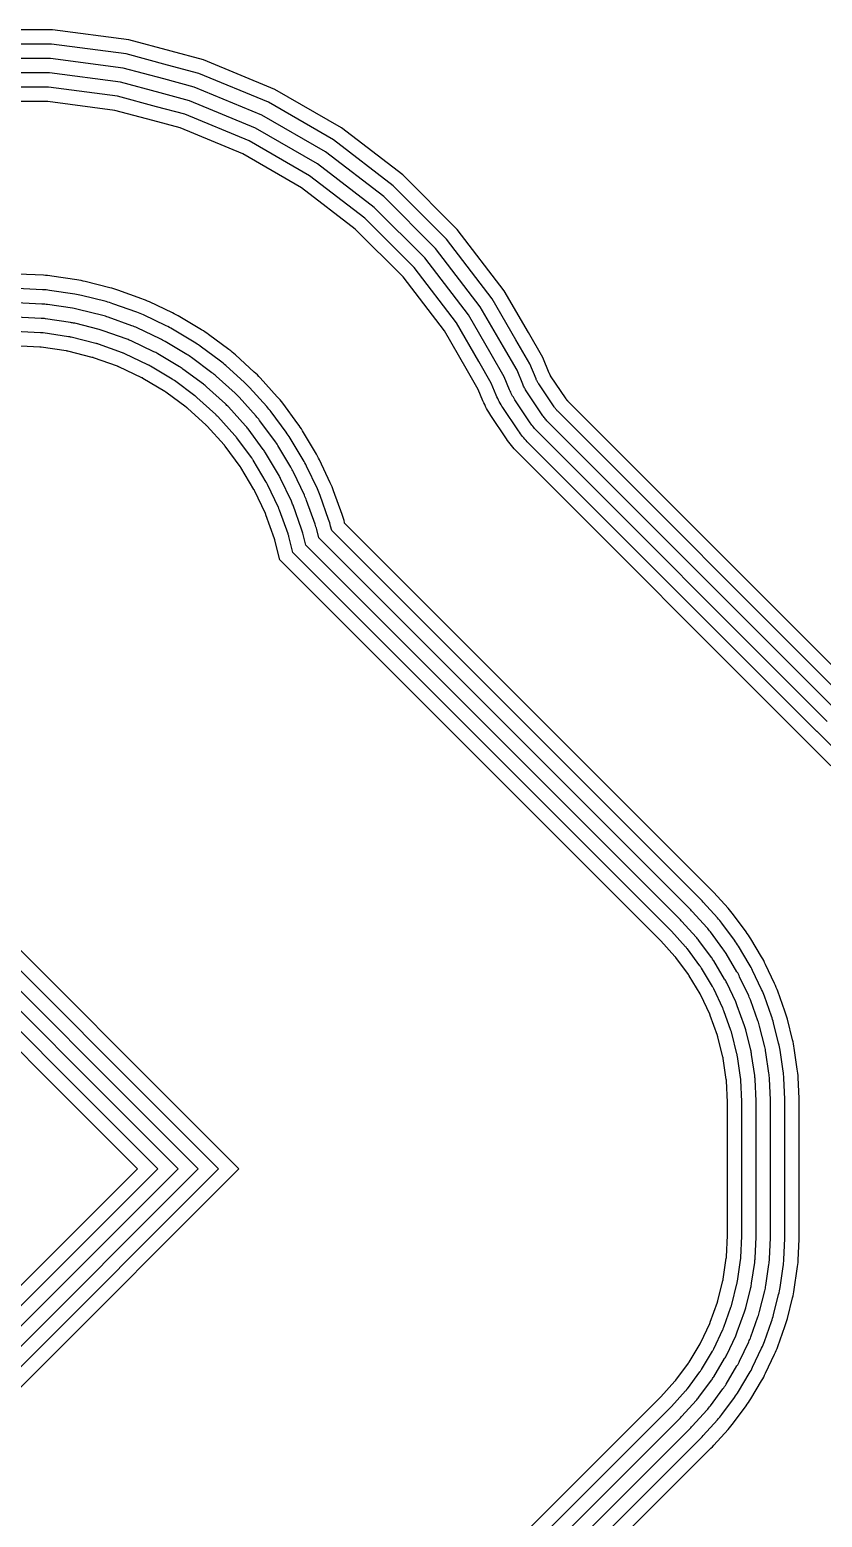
# Model space of a CAD drawing. Header units: metres. Extents: x 122 to 147, y -57.5 to -40.2.
# Drawn here: x 135.87 to 138.63, y -51.98 to -46.8 of the extents above; entities that cross this region are included whole.
import ezdxf

# ---------------------------------------------------------------- set-up
doc = ezdxf.new("R2010")
doc.units = ezdxf.units.M

msp = doc.modelspace()

# ---------------------------------------------------------------- linework, layer by layer
for points in [[(138.7535, -49.1057), (137.7443, -48.0966), (137.7435, -48.0957), (137.7426, -48.0948), (137.7418, -48.0939), (137.741, -48.093), (137.7403, -48.092), (137.7395, -48.091), (137.7388, -48.0901), (137.7381, -48.089), (137.6841, -48.0083), (137.6835, -48.0072), (137.6828, -48.0062), (137.6822, -48.0051), (137.6816, -48.0041), (137.6811, -48.003), (137.6805, -48.0019), (137.68, -48.0007), (137.6795, -47.9996), (137.6569, -47.9451), (137.6067, -47.8581), (137.5225, -47.7123), (137.3589, -47.4991), (137.1688, -47.309), (136.9556, -47.1454), (136.7228, -47.011), (136.4745, -46.9081), (136.3625, -46.8781), (136.2148, -46.8385), (135.9483, -46.8034), (135.6796, -46.8034)], [(138.7181, -49.1411), (137.709, -48.132), (137.7073, -48.1302), (137.7056, -48.1284), (137.704, -48.1266), (137.7024, -48.1247), (137.7009, -48.1228), (137.6994, -48.1208), (137.6979, -48.1188), (137.6965, -48.1168), (137.6426, -48.036), (137.6412, -48.034), (137.6399, -48.0319), (137.6387, -48.0298), (137.6375, -48.0276), (137.6364, -48.0254), (137.6353, -48.0232), (137.6343, -48.021), (137.6333, -48.0188), (137.612, -47.9673), (137.5634, -47.8831), (137.4809, -47.7402), (137.3212, -47.5321), (137.1358, -47.3467), (136.9278, -47.187), (136.7007, -47.0559), (136.4584, -46.9556), (136.3495, -46.9264), (136.2051, -46.8877), (135.9451, -46.8534), (135.6828, -46.8534)], [(138.6827, -49.1765), (137.6736, -48.1673), (137.6711, -48.1647), (137.6685, -48.162), (137.6661, -48.1592), (137.6637, -48.1564), (137.6614, -48.1535), (137.6592, -48.1506), (137.657, -48.1476), (137.655, -48.1446), (137.601, -48.0638), (137.599, -48.0607), (137.5971, -48.0576), (137.5952, -48.0544), (137.5934, -48.0512), (137.5917, -48.0479), (137.5901, -48.0446), (137.5886, -48.0413), (137.5871, -48.0379), (137.5671, -47.9894), (137.5201, -47.9081), (137.4392, -47.768), (137.2836, -47.5651), (137.1028, -47.3843), (136.8999, -47.2287), (136.6785, -47.1008), (136.4423, -47.003), (136.3366, -46.9747), (136.1953, -46.9368), (135.9418, -46.9034), (135.6861, -46.9034)], [(138.6474, -49.2118), (137.6383, -48.2027), (137.6348, -48.1992), (137.6315, -48.1956), (137.6282, -48.1919), (137.6251, -48.1881), (137.622, -48.1843), (137.619, -48.1804), (137.6162, -48.1764), (137.6134, -48.1724), (137.5594, -48.0916), (137.5567, -48.0875), (137.5542, -48.0833), (137.5517, -48.0791), (137.5493, -48.0748), (137.5471, -48.0704), (137.5449, -48.066), (137.5429, -48.0615), (137.5409, -48.057), (137.5221, -48.0116), (137.4768, -47.9331), (137.3976, -47.7958), (137.2459, -47.5982), (137.0697, -47.422), (136.8721, -47.2704), (136.6563, -47.1458), (136.4262, -47.0504), (136.3236, -47.023), (136.1855, -46.986), (135.9385, -46.9534), (135.6894, -46.9534)], [(138.7813, -49.4164), (138.6121, -49.2472), (138.612, -49.2472), (137.6029, -48.238), (137.5986, -48.2336), (137.5945, -48.2292), (137.5904, -48.2246), (137.5864, -48.2199), (137.5826, -48.2151), (137.5789, -48.2102), (137.5753, -48.2052), (137.5718, -48.2002), (137.5178, -48.1194), (137.5145, -48.1142), (137.5113, -48.109), (137.5082, -48.1037), (137.5052, -48.0983), (137.5024, -48.0929), (137.4997, -48.0874), (137.4972, -48.0818), (137.4947, -48.0762), (137.4772, -48.0337), (137.4335, -47.9581), (137.3559, -47.8237), (137.2082, -47.6312), (137.0367, -47.4597), (136.8442, -47.312), (136.6342, -47.1907), (136.41, -47.0979), (136.3107, -47.0713), (136.1757, -47.0351), (135.9352, -47.0034), (135.6927, -47.0034)], [(138.7436, -49.4494), (138.5767, -49.2826), (138.5767, -49.2825), (137.5676, -48.2734), (137.5624, -48.2681), (137.5574, -48.2627), (137.5525, -48.2572), (137.5478, -48.2516), (137.5432, -48.2458), (137.5387, -48.24), (137.5344, -48.234), (137.5302, -48.2279), (137.4763, -48.1472), (137.4723, -48.141), (137.4684, -48.1347), (137.4647, -48.1284), (137.4611, -48.1219), (137.4577, -48.1154), (137.4545, -48.1087), (137.4514, -48.1021), (137.4485, -48.0953), (137.4322, -48.0559), (137.3902, -47.9831), (137.3142, -47.8515), (137.1705, -47.6642), (137.0036, -47.4974), (136.8164, -47.3537), (136.612, -47.2357), (136.3939, -47.1453), (136.2978, -47.1196), (136.166, -47.0843), (135.932, -47.0534), (135.6959, -47.0534)], [(136.2074, -53.7074), (138.2074, -51.7074), (138.2117, -51.703), (138.2158, -51.6985), (138.2653, -51.6439), (138.2693, -51.6393), (138.2733, -51.6346), (138.2771, -51.6298), (138.2808, -51.625), (138.3247, -51.5658), (138.3283, -51.5608), (138.3318, -51.5558), (138.3351, -51.5506), (138.3383, -51.5454), (138.3762, -51.4823), (138.3793, -51.4769), (138.3823, -51.4716), (138.3851, -51.4661), (138.3878, -51.4606), (138.4193, -51.394), (138.4218, -51.3885), (138.4242, -51.3828), (138.4265, -51.3771), (138.4286, -51.3714), (138.4535, -51.302), (138.4554, -51.2962), (138.4573, -51.2904), (138.459, -51.2845), (138.4606, -51.2786), (138.4785, -51.2071), (138.4799, -51.2012), (138.4812, -51.1952), (138.4823, -51.1891), (138.4833, -51.1831), (138.4941, -51.1102), (138.4949, -51.1042), (138.4956, -51.0981), (138.4961, -51.0919), (138.4965, -51.0858), (138.5001, -51.0123), (138.5003, -51.0061), (138.5004, -51), (138.5004, -50.54), (138.5003, -50.5339), (138.5001, -50.5277), (138.4965, -50.4542), (138.4961, -50.4481), (138.4956, -50.4419), (138.4949, -50.4358), (138.4941, -50.4298), (138.4833, -50.3569), (138.4823, -50.3509), (138.4812, -50.3448), (138.4799, -50.3388), (138.4785, -50.3329), (138.4606, -50.2614), (138.459, -50.2555), (138.4573, -50.2496), (138.4554, -50.2438), (138.4535, -50.238), (138.4286, -50.1686), (138.4265, -50.1629), (138.4242, -50.1572), (138.4218, -50.1515), (138.4193, -50.146), (138.3878, -50.0794), (138.3851, -50.0739), (138.3823, -50.0684), (138.3793, -50.0631), (138.3762, -50.0577), (138.3383, -49.9946), (138.3351, -49.9894), (138.3318, -49.9842), (138.3283, -49.9792), (138.3247, -49.9742), (138.2808, -49.915), (138.2771, -49.9102), (138.2733, -49.9054), (138.2693, -49.9007), (138.2653, -49.8961), (138.2158, -49.8415), (138.2117, -49.837), (138.2074, -49.8326), (136.9214, -48.5466), (136.9177, -48.5319), (136.9161, -48.526), (136.9144, -48.5201), (136.9126, -48.5143), (136.9106, -48.5085), (136.8808, -48.4253), (136.8787, -48.4196), (136.8764, -48.4139), (136.874, -48.4082), (136.8714, -48.4026), (136.8337, -48.3228), (136.831, -48.3173), (136.8282, -48.3118), (136.8252, -48.3065), (136.8221, -48.3012), (136.7767, -48.2254), (136.7735, -48.2202), (136.7701, -48.215), (136.7667, -48.21), (136.7631, -48.205), (136.7105, -48.1341), (136.7067, -48.1292), (136.7029, -48.1244), (136.699, -48.1197), (136.6949, -48.1151), (136.6356, -48.0497), (136.6314, -48.0452), (136.6271, -48.0408), (136.6227, -48.0365), (136.6182, -48.0323), (136.5528, -47.973), (136.5482, -47.9689), (136.5435, -47.965), (136.5387, -47.9612), (136.5338, -47.9574), (136.4629, -47.9048), (136.4579, -47.9012), (136.4529, -47.8978), (136.4477, -47.8944), (136.4425, -47.8912), (136.3667, -47.8458), (136.3614, -47.8427), (136.3561, -47.8397), (136.3506, -47.8369), (136.3451, -47.8342), (136.2653, -47.7965), (136.2597, -47.7939), (136.254, -47.7915), (136.2483, -47.7892), (136.2426, -47.7871), (136.1594, -47.7573), (136.1536, -47.7553), (136.1478, -47.7535), (136.1419, -47.7518), (136.136, -47.7502), (136.0503, -47.7287), (136.0443, -47.7273), (136.0383, -47.726), (136.0323, -47.7249), (136.0262, -47.7239), (135.9388, -47.711), (135.9328, -47.7102), (135.9267, -47.7095), (135.9206, -47.709), (135.9144, -47.7086), (135.8262, -47.7043)], [(136.2427, -53.7427), (138.2427, -51.7427), (138.2479, -51.7375), (138.2529, -51.7321), (138.3023, -51.6775), (138.3072, -51.672), (138.312, -51.6664), (138.3166, -51.6606), (138.321, -51.6547), (138.3649, -51.5956), (138.3692, -51.5896), (138.3734, -51.5836), (138.3774, -51.5774), (138.3812, -51.5711), (138.4191, -51.508), (138.4228, -51.5016), (138.4263, -51.4951), (138.4297, -51.4886), (138.433, -51.482), (138.4645, -51.4154), (138.4675, -51.4087), (138.4704, -51.402), (138.4732, -51.3951), (138.4757, -51.3882), (138.5005, -51.3189), (138.5029, -51.3119), (138.5051, -51.3049), (138.5072, -51.2978), (138.5091, -51.2907), (138.527, -51.2193), (138.5287, -51.2121), (138.5302, -51.2049), (138.5315, -51.1977), (138.5327, -51.1904), (138.5435, -51.1176), (138.5445, -51.1103), (138.5453, -51.103), (138.5459, -51.0956), (138.5464, -51.0883), (138.55, -51.0147), (138.5503, -51.0074), (138.5504, -51), (138.5504, -50.54), (138.5503, -50.5326), (138.55, -50.5253), (138.5464, -50.4517), (138.5459, -50.4444), (138.5453, -50.437), (138.5445, -50.4297), (138.5435, -50.4224), (138.5327, -50.3496), (138.5315, -50.3423), (138.5302, -50.3351), (138.5287, -50.3279), (138.527, -50.3207), (138.5091, -50.2493), (138.5072, -50.2422), (138.5051, -50.2351), (138.5029, -50.2281), (138.5005, -50.2211), (138.4757, -50.1518), (138.4732, -50.1449), (138.4704, -50.138), (138.4675, -50.1313), (138.4645, -50.1246), (138.433, -50.058), (138.4297, -50.0514), (138.4263, -50.0449), (138.4228, -50.0384), (138.4191, -50.032), (138.3812, -49.9689), (138.3774, -49.9626), (138.3734, -49.9564), (138.3692, -49.9504), (138.3649, -49.9444), (138.321, -49.8853), (138.3166, -49.8794), (138.312, -49.8736), (138.3072, -49.868), (138.3023, -49.8625), (138.2529, -49.8079), (138.2479, -49.8025), (138.2427, -49.7973), (136.9665, -48.5211), (136.9662, -48.5198), (136.9643, -48.5127), (136.9623, -48.5056), (136.9601, -48.4986), (136.9577, -48.4916), (136.9279, -48.4085), (136.9253, -48.4016), (136.9226, -48.3947), (136.9197, -48.388), (136.9166, -48.3813), (136.8789, -48.3014), (136.8756, -48.2948), (136.8723, -48.2883), (136.8687, -48.2818), (136.865, -48.2755), (136.8196, -48.1997), (136.8157, -48.1934), (136.8117, -48.1873), (136.8075, -48.1812), (136.8032, -48.1752), (136.7506, -48.1043), (136.7462, -48.0984), (136.7416, -48.0927), (136.7368, -48.087), (136.7319, -48.0815), (136.6726, -48.0161), (136.6676, -48.0107), (136.6625, -48.0054), (136.6572, -48.0003), (136.6518, -47.9953), (136.5864, -47.936), (136.5809, -47.9311), (136.5752, -47.9263), (136.5695, -47.9217), (136.5636, -47.9173), (136.4927, -47.8647), (136.4867, -47.8604), (136.4806, -47.8562), (136.4745, -47.8522), (136.4682, -47.8483), (136.3924, -47.8029), (136.3861, -47.7992), (136.3796, -47.7956), (136.3731, -47.7923), (136.3665, -47.789), (136.2866, -47.7513), (136.2799, -47.7482), (136.2732, -47.7453), (136.2663, -47.7426), (136.2594, -47.74), (136.1763, -47.7102), (136.1693, -47.7078), (136.1623, -47.7056), (136.1552, -47.7036), (136.1481, -47.7017), (136.0624, -47.6802), (136.0553, -47.6785), (136.0481, -47.677), (136.0408, -47.6757), (136.0335, -47.6745), (135.9462, -47.6615), (135.9389, -47.6605), (135.9316, -47.6597), (135.9242, -47.6591), (135.9169, -47.6586), (135.8287, -47.6543)], [(136.172, -53.672), (138.172, -51.672), (138.1754, -51.6685), (138.1788, -51.6649), (138.2282, -51.6103), (138.2315, -51.6067), (138.2346, -51.6029), (138.2377, -51.5991), (138.2407, -51.5952), (138.2846, -51.536), (138.2874, -51.532), (138.2902, -51.528), (138.2929, -51.5239), (138.2955, -51.5197), (138.3333, -51.4565), (138.3358, -51.4523), (138.3382, -51.448), (138.3404, -51.4436), (138.3426, -51.4392), (138.3741, -51.3727), (138.3761, -51.3682), (138.378, -51.3637), (138.3799, -51.3591), (138.3816, -51.3545), (138.4064, -51.2852), (138.408, -51.2806), (138.4095, -51.2759), (138.4108, -51.2712), (138.4121, -51.2664), (138.43, -51.195), (138.4311, -51.1902), (138.4321, -51.1854), (138.433, -51.1806), (138.4338, -51.1757), (138.4446, -51.1029), (138.4453, -51.098), (138.4458, -51.0932), (138.4462, -51.0883), (138.4465, -51.0834), (138.4501, -51.0098), (138.4503, -51.0049), (138.4504, -51), (138.4504, -50.54), (138.4503, -50.5351), (138.4501, -50.5302), (138.4465, -50.4566), (138.4462, -50.4517), (138.4458, -50.4468), (138.4453, -50.442), (138.4446, -50.4371), (138.4338, -50.3643), (138.433, -50.3594), (138.4321, -50.3546), (138.4311, -50.3498), (138.43, -50.345), (138.4121, -50.2736), (138.4108, -50.2688), (138.4095, -50.2641), (138.408, -50.2594), (138.4064, -50.2548), (138.3816, -50.1855), (138.3799, -50.1809), (138.378, -50.1763), (138.3761, -50.1718), (138.3741, -50.1673), (138.3426, -50.1008), (138.3404, -50.0964), (138.3382, -50.092), (138.3358, -50.0877), (138.3333, -50.0835), (138.2955, -50.0203), (138.2929, -50.0161), (138.2902, -50.012), (138.2874, -50.008), (138.2846, -50.004), (138.2407, -49.9448), (138.2377, -49.9409), (138.2346, -49.9371), (138.2315, -49.9333), (138.2282, -49.9297), (138.1788, -49.8751), (138.1754, -49.8715), (138.172, -49.868), (136.8762, -48.5722), (136.8692, -48.5441), (136.868, -48.5394), (136.8666, -48.5346), (136.8651, -48.53), (136.8635, -48.5253), (136.8337, -48.4422), (136.832, -48.4376), (136.8302, -48.433), (136.8283, -48.4285), (136.8262, -48.424), (136.7885, -48.3442), (136.7863, -48.3398), (136.7841, -48.3354), (136.7817, -48.3311), (136.7792, -48.3269), (136.7338, -48.2511), (136.7312, -48.2469), (136.7286, -48.2428), (136.7258, -48.2388), (136.7229, -48.2348), (136.6703, -48.1639), (136.6673, -48.1599), (136.6643, -48.1561), (136.6611, -48.1524), (136.6578, -48.1487), (136.5985, -48.0832), (136.5952, -48.0796), (136.5918, -48.0761), (136.5883, -48.0727), (136.5847, -48.0694), (136.5192, -48.01), (136.5155, -48.0068), (136.5118, -48.0036), (136.5079, -48.0006), (136.504, -47.9976), (136.4331, -47.945), (136.4291, -47.9421), (136.4251, -47.9393), (136.421, -47.9367), (136.4168, -47.9341), (136.341, -47.8887), (136.3368, -47.8862), (136.3325, -47.8838), (136.3281, -47.8816), (136.3237, -47.8794), (136.2439, -47.8417), (136.2394, -47.8396), (136.2349, -47.8377), (136.2303, -47.8359), (136.2257, -47.8341), (136.1426, -47.8044), (136.1379, -47.8028), (136.1333, -47.8013), (136.1285, -47.7999), (136.1238, -47.7987), (136.0381, -47.7772), (136.0334, -47.7761), (136.0285, -47.7751), (136.0237, -47.7742), (136.0189, -47.7734), (135.9315, -47.7604), (135.9266, -47.7598), (135.9218, -47.7592), (135.9169, -47.7588), (135.912, -47.7585), (135.8238, -47.7542)], [(136.1367, -53.6367), (138.1367, -51.6367), (138.1392, -51.634), (138.1417, -51.6313), (138.1912, -51.5768), (138.1936, -51.574), (138.196, -51.5712), (138.1983, -51.5683), (138.2005, -51.5654), (138.2444, -51.5062), (138.2466, -51.5033), (138.2486, -51.5002), (138.2506, -51.4971), (138.2526, -51.494), (138.2904, -51.4308), (138.2923, -51.4277), (138.2941, -51.4244), (138.2958, -51.4212), (138.2974, -51.4179), (138.3289, -51.3513), (138.3304, -51.3479), (138.3318, -51.3446), (138.3332, -51.3411), (138.3345, -51.3377), (138.3593, -51.2684), (138.3605, -51.2649), (138.3616, -51.2614), (138.3626, -51.2578), (138.3636, -51.2543), (138.3815, -51.1828), (138.3823, -51.1793), (138.3831, -51.1757), (138.3837, -51.172), (138.3843, -51.1684), (138.3951, -51.0956), (138.3956, -51.0919), (138.396, -51.0883), (138.3964, -51.0846), (138.3966, -51.0809), (138.4002, -51.0074), (138.4003, -51.0037), (138.4004, -51), (138.4004, -50.54), (138.4003, -50.5363), (138.4002, -50.5326), (138.3966, -50.4591), (138.3964, -50.4554), (138.396, -50.4517), (138.3956, -50.4481), (138.3951, -50.4444), (138.3843, -50.3716), (138.3837, -50.368), (138.3831, -50.3643), (138.3823, -50.3607), (138.3815, -50.3572), (138.3636, -50.2857), (138.3626, -50.2822), (138.3616, -50.2786), (138.3605, -50.2751), (138.3593, -50.2716), (138.3345, -50.2023), (138.3332, -50.1989), (138.3318, -50.1954), (138.3304, -50.1921), (138.3289, -50.1887), (138.2974, -50.1221), (138.2958, -50.1188), (138.2941, -50.1156), (138.2923, -50.1123), (138.2904, -50.1092), (138.2526, -50.046), (138.2506, -50.0429), (138.2486, -50.0398), (138.2466, -50.0367), (138.2444, -50.0338), (138.2005, -49.9746), (138.1983, -49.9717), (138.196, -49.9688), (138.1936, -49.966), (138.1912, -49.9632), (138.1417, -49.9087), (138.1392, -49.906), (138.1367, -49.9033), (136.8311, -48.5978), (136.8207, -48.5562), (136.8198, -48.5527), (136.8187, -48.5492), (136.8176, -48.5456), (136.8164, -48.5422), (136.7867, -48.459), (136.7854, -48.4555), (136.784, -48.4521), (136.7826, -48.4487), (136.781, -48.4454), (136.7433, -48.3656), (136.7417, -48.3623), (136.74, -48.359), (136.7382, -48.3558), (136.7363, -48.3526), (136.6909, -48.2768), (136.689, -48.2737), (136.687, -48.2706), (136.6849, -48.2676), (136.6828, -48.2646), (136.6301, -48.1936), (136.6279, -48.1907), (136.6256, -48.1878), (136.6232, -48.185), (136.6208, -48.1823), (136.5615, -48.1168), (136.559, -48.1141), (136.5564, -48.1115), (136.5538, -48.1089), (136.5511, -48.1064), (136.4856, -48.0471), (136.4829, -48.0447), (136.4801, -48.0423), (136.4772, -48.04), (136.4743, -48.0378), (136.4033, -47.9851), (136.4003, -47.983), (136.3973, -47.9809), (136.3942, -47.9789), (136.3911, -47.977), (136.3153, -47.9316), (136.3121, -47.9297), (136.3089, -47.9279), (136.3056, -47.9262), (136.3023, -47.9246), (136.2225, -47.8869), (136.2192, -47.8853), (136.2158, -47.8839), (136.2123, -47.8825), (136.2089, -47.8812), (136.1257, -47.8515), (136.1223, -47.8503), (136.1187, -47.8492), (136.1152, -47.8481), (136.1117, -47.8472), (136.026, -47.8257), (136.0224, -47.8249), (136.0188, -47.8241), (136.0152, -47.8235), (136.0115, -47.8229), (135.9242, -47.8099), (135.9205, -47.8094), (135.9169, -47.809), (135.9132, -47.8087), (135.9095, -47.8085), (135.8213, -47.8041)], [(136.1013, -53.6013), (138.1013, -51.6013), (138.103, -51.5995), (138.1047, -51.5978), (138.1541, -51.5432), (138.1558, -51.5414), (138.1573, -51.5395), (138.1589, -51.5376), (138.1604, -51.5356), (138.2042, -51.4765), (138.2057, -51.4745), (138.2071, -51.4724), (138.2084, -51.4704), (138.2097, -51.4683), (138.2475, -51.4051), (138.2488, -51.403), (138.25, -51.4009), (138.2511, -51.3987), (138.2522, -51.3965), (138.2837, -51.3299), (138.2847, -51.3277), (138.2856, -51.3254), (138.2866, -51.3231), (138.2874, -51.3208), (138.3122, -51.2515), (138.313, -51.2492), (138.3138, -51.2469), (138.3144, -51.2445), (138.3151, -51.2421), (138.333, -51.1707), (138.3335, -51.1683), (138.334, -51.1659), (138.3345, -51.1635), (138.3349, -51.1611), (138.3457, -51.0882), (138.346, -51.0858), (138.3463, -51.0834), (138.3465, -51.0809), (138.3466, -51.0785), (138.3503, -51.0049), (138.3503, -51.0025), (138.3504, -51), (138.3504, -50.54), (138.3503, -50.5375), (138.3503, -50.5351), (138.3466, -50.4615), (138.3465, -50.4591), (138.3463, -50.4566), (138.346, -50.4542), (138.3457, -50.4518), (138.3349, -50.3789), (138.3345, -50.3765), (138.334, -50.3741), (138.3335, -50.3717), (138.333, -50.3693), (138.3151, -50.2979), (138.3144, -50.2955), (138.3138, -50.2931), (138.313, -50.2908), (138.3122, -50.2885), (138.2874, -50.2192), (138.2866, -50.2169), (138.2856, -50.2146), (138.2847, -50.2123), (138.2837, -50.2101), (138.2522, -50.1435), (138.2511, -50.1413), (138.25, -50.1391), (138.2488, -50.137), (138.2475, -50.1349), (138.2097, -50.0717), (138.2084, -50.0696), (138.2071, -50.0676), (138.2057, -50.0655), (138.2042, -50.0635), (138.1604, -50.0044), (138.1589, -50.0024), (138.1573, -50.0005), (138.1558, -49.9986), (138.1541, -49.9968), (138.1047, -49.9422), (138.103, -49.9405), (138.1013, -49.9387), (136.786, -48.6234), (136.7722, -48.5684), (136.7716, -48.566), (136.7709, -48.5637), (136.7701, -48.5613), (136.7693, -48.559), (136.7396, -48.4758), (136.7387, -48.4735), (136.7378, -48.4713), (136.7369, -48.469), (136.7358, -48.4668), (136.6981, -48.3869), (136.697, -48.3847), (136.6959, -48.3826), (136.6947, -48.3804), (136.6935, -48.3783), (136.648, -48.3025), (136.6468, -48.3004), (136.6454, -48.2984), (136.644, -48.2964), (136.6426, -48.2944), (136.59, -48.2234), (136.5885, -48.2215), (136.587, -48.2196), (136.5854, -48.2177), (136.5838, -48.2158), (136.5244, -48.1504), (136.5228, -48.1486), (136.5211, -48.1468), (136.5193, -48.1451), (136.5175, -48.1435), (136.4521, -48.0841), (136.4502, -48.0825), (136.4483, -48.0809), (136.4464, -48.0794), (136.4445, -48.0779), (136.3735, -48.0253), (136.3715, -48.0239), (136.3695, -48.0225), (136.3675, -48.0211), (136.3654, -48.0199), (136.2896, -47.9744), (136.2875, -47.9732), (136.2853, -47.972), (136.2832, -47.9709), (136.281, -47.9698), (136.2011, -47.9321), (136.1989, -47.931), (136.1966, -47.9301), (136.1944, -47.9292), (136.1921, -47.9283), (136.1089, -47.8985), (136.1066, -47.8977), (136.1042, -47.897), (136.1019, -47.8963), (136.0995, -47.8957), (136.0138, -47.8742), (136.0114, -47.8737), (136.009, -47.8732), (136.0066, -47.8727), (136.0042, -47.8723), (135.9168, -47.8594), (135.9144, -47.859), (135.912, -47.8588), (135.9095, -47.8586), (135.9071, -47.8584), (135.8189, -47.8541)], [(136.066, -53.566), (138.066, -51.566), (138.0668, -51.5651), (138.0676, -51.5642), (138.1171, -51.5096), (138.1179, -51.5087), (138.1187, -51.5078), (138.1195, -51.5068), (138.1202, -51.5058), (138.1641, -51.4467), (138.1648, -51.4457), (138.1655, -51.4447), (138.1662, -51.4436), (138.1668, -51.4426), (138.2047, -51.3794), (138.2053, -51.3784), (138.2059, -51.3773), (138.2064, -51.3762), (138.207, -51.3751), (138.2385, -51.3085), (138.239, -51.3074), (138.2395, -51.3063), (138.2399, -51.3052), (138.2403, -51.304), (138.2651, -51.2347), (138.2655, -51.2335), (138.2659, -51.2323), (138.2663, -51.2312), (138.2666, -51.23), (138.2845, -51.1585), (138.2847, -51.1573), (138.285, -51.1561), (138.2852, -51.1549), (138.2854, -51.1537), (138.2962, -51.0809), (138.2964, -51.0797), (138.2965, -51.0785), (138.2966, -51.0772), (138.2967, -51.076), (138.3003, -51.0025), (138.3004, -51.0012), (138.3004, -51), (138.3004, -50.54), (138.3004, -50.5388), (138.3003, -50.5375), (138.2967, -50.464), (138.2966, -50.4628), (138.2965, -50.4615), (138.2964, -50.4603), (138.2962, -50.4591), (138.2854, -50.3863), (138.2852, -50.3851), (138.285, -50.3839), (138.2847, -50.3827), (138.2845, -50.3815), (138.2666, -50.31), (138.2663, -50.3088), (138.2659, -50.3077), (138.2655, -50.3065), (138.2651, -50.3053), (138.2403, -50.236), (138.2399, -50.2348), (138.2395, -50.2337), (138.239, -50.2326), (138.2385, -50.2315), (138.207, -50.1649), (138.2064, -50.1638), (138.2059, -50.1627), (138.2053, -50.1616), (138.2047, -50.1606), (138.1668, -50.0974), (138.1662, -50.0964), (138.1655, -50.0953), (138.1648, -50.0943), (138.1641, -50.0933), (138.1202, -50.0342), (138.1195, -50.0332), (138.1187, -50.0322), (138.1179, -50.0313), (138.1171, -50.0304), (138.0676, -49.9758), (138.0668, -49.9749), (138.066, -49.974), (136.7408, -48.6489), (136.7237, -48.5805), (136.7234, -48.5794), (136.723, -48.5782), (136.7227, -48.577), (136.7223, -48.5758), (136.6925, -48.4927), (136.6921, -48.4915), (136.6916, -48.4904), (136.6912, -48.4893), (136.6906, -48.4882), (136.6529, -48.4083), (136.6523, -48.4072), (136.6518, -48.4061), (136.6512, -48.405), (136.6506, -48.404), (136.6052, -48.3282), (136.6045, -48.3272), (136.6038, -48.3262), (136.6032, -48.3251), (136.6024, -48.3242), (136.5498, -48.2532), (136.5491, -48.2522), (136.5483, -48.2513), (136.5475, -48.2503), (136.5467, -48.2494), (136.4874, -48.184), (136.4866, -48.1831), (136.4857, -48.1822), (136.4848, -48.1813), (136.4839, -48.1805), (136.4185, -48.1212), (136.4176, -48.1204), (136.4166, -48.1196), (136.4157, -48.1188), (136.4147, -48.1181), (136.3437, -48.0655), (136.3428, -48.0647), (136.3417, -48.0641), (136.3407, -48.0634), (136.3397, -48.0627), (136.2639, -48.0173), (136.2629, -48.0167), (136.2618, -48.0161), (136.2607, -48.0156), (136.2596, -48.015), (136.1797, -47.9773), (136.1786, -47.9767), (136.1775, -47.9763), (136.1764, -47.9758), (136.1752, -47.9754), (136.092, -47.9456), (136.0909, -47.9452), (136.0897, -47.9449), (136.0885, -47.9445), (136.0874, -47.9442), (136.0017, -47.9227), (136.0005, -47.9225), (135.9993, -47.9222), (135.9981, -47.922), (135.9969, -47.9218), (135.9095, -47.9088), (135.9083, -47.9087), (135.9071, -47.9085), (135.9058, -47.9084), (135.9046, -47.9083), (135.8164, -47.904)], [(135.5834, -49.826), (136.5274, -50.77), (135.1478, -52.1496)], [(135.6089, -49.7808), (136.5981, -50.77), (135.1685, -52.1996)], [(135.5578, -49.8711), (136.4567, -50.77), (135.1271, -52.0996)], [(135.5322, -49.9162), (136.386, -50.77), (135.1063, -52.0496)], [(135.5066, -49.9614), (136.3153, -50.77), (135.0856, -51.9996)], [(135.4811, -50.0065), (136.2445, -50.77), (135.0649, -51.9496)]]:
    msp.add_lwpolyline(points)

doc.saveas('drawing.dxf')
